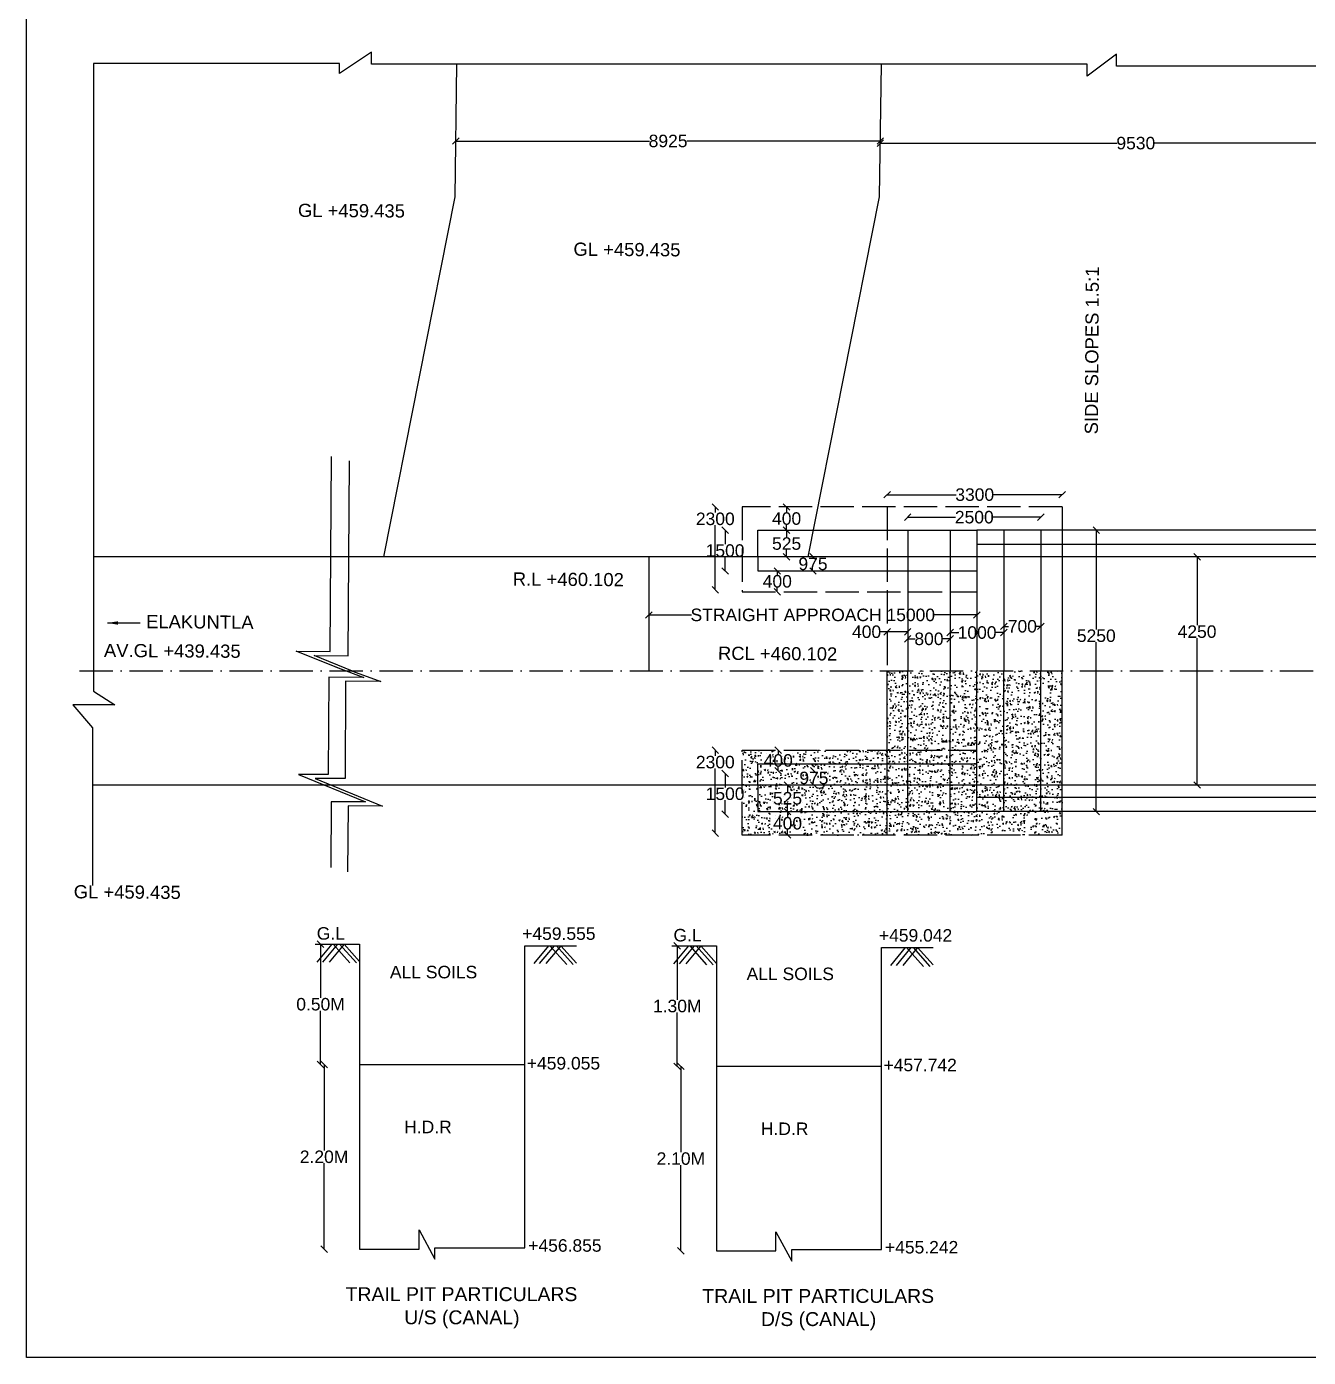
# Model space of a CAD drawing. Header units: millimetres. Extents: x 5124 to 3251958, y 2311 to 45962895.
# Drawn here: x 3188868 to 3207327, y 45926035 to 45945207 of the extents above; entities that cross this region are included whole.
import ezdxf

# ---------------------------------------------------------------- set-up
doc = ezdxf.new("R2010")
doc.units = ezdxf.units.MM
doc.header["$MEASUREMENT"] = 0
doc.linetypes.add('ACAD_ISO02W100', pattern=[15, 12, -3])
doc.linetypes.add('ACAD_ISO10W100', pattern=[18, 12, -3, 0, -3])
for name, color, linetype in [('DIMENSION', 7, 'Continuous'), ('DRAWING', 7, 'Continuous'), ('TEXT', 7, 'Continuous')]:
    doc.layers.add(name, color=color, linetype=linetype)
doc.styles.get("Standard").update_dxf_attribs({"font": 'arial.ttf', "height": 180})
doc.dimstyles.get("Standard").update_dxf_attribs({"dimtxt": 200, "dimasz": 110, "dimexe": 0.18, "dimexo": 0.0625, "dimgap": 0.09, "dimtad": 0, "dimtih": 1, "dimtoh": 1, "dimdec": 0, "dimzin": 0, "dimdsep": 46, "dimtxsty": 'Standard', "dimblk": 'OBLIQUE', "dimcen": 0.09, "dimse1": 1, "dimse2": 1, "dimadec": 0, "dimazin": 0, "dimtfac": 1, "dimtdec": 0, "dimtofl": 0, "dimtmove": 0, "dimatfit": 3, "dimfxl": 1, "dimtolj": 1, "dimtzin": 0, "dimarcsym": 0})
pattern_1 = [(50, (0, 0), (215.1780548, -18.8256405), [22.5, -247.5]), (355, (0, 0), (-41.6254001, 225.6576401), [18, -198]), (100.4514, (17.93, -1.57), (173.5528145, 206.8318626), [19.122057, -210.3426336]), (46.1842, (0, 60), (320.1723146, -49.6557043), [33.75, -371.25]), (96.6356, (26.68, 55.86), (280.3988117, 292.2353613), [28.6830864, -315.5139]), (351.1842, (0, 60), (280.3985835, 292.2355803), [27, -297]), (21, (30, 45), (179.07211564, -120.7856672), [22.5, -247.5]), (326, (30, 45), (72.9945996, 217.5450135), [18, -198]), (71.4514, (44.92, 34.93), (252.0667886, 96.759149), [19.122057, -210.3426336]), (37.5, (0, 0), (3.6479566, 99.86815615), [0, -195.6, 0, -201, 0, -198.75]), (7.5, (0, 0), (78.92086123, 118.32351356), [0, -114.6, 0, -191.1, 0, -75.75]), (327.5, (-66.9, 0), (160.14673085, -6.76646152), [0, -75, 0, -234, 0, -310.5]), (317.5, (-96.9, 0), (174.9558508, 30.0314947), [0, -97.5, 0, -155.4, 0, -220.5])]

# ---------------------------------------------------------------- blocks, each defined once
blk = doc.blocks.new('_Oblique')
at = {"color": 0, "linetype": 'ByBlock', "lineweight": -2}
blk.add_line((-0.5, -0.5), (0.5, 0.5), dxfattribs=at)
blk = doc.blocks.new('*D59')
at = {"layer": 'Defpoints', "color": 0, "transparency": 16777216}
for p in [(3201163, 45943569), (3195049, 45943537), (3201163, 45943559)]:
    blk.add_point(p, dxfattribs=at)
at = {"layer": 'DIMENSION', "color": 0, "lineweight": -2, "transparency": 16777216}
for p, q in [((3195049, 45943559), (3197836, 45943559)), ((3201163, 45943559), (3198375, 45943559))]:
    blk.add_line(p, q, dxfattribs=at)
at = {"layer": 'DIMENSION', "color": 0, "lineweight": -2, "transparency": 16777216, "xscale": 95, "yscale": 95, "zscale": 95, "rotation": 180}
blk.add_blockref('_Oblique', (3195049, 45943559), dxfattribs=at)
at = {"layer": 'DIMENSION', "color": 0, "lineweight": -2, "transparency": 16777216, "xscale": 95, "yscale": 95, "zscale": 95}
blk.add_blockref('_Oblique', (3201163, 45943559), dxfattribs=at)
at = {"layer": 'DIMENSION', "color": 0, "transparency": 16777216, "insert": (3198106, 45943559), "char_height": 180, "attachment_point": 5}
blk.add_mtext('\\A1;8925', dxfattribs=at)
blk = doc.blocks.new('*D60')
at = {"layer": 'Defpoints', "color": 0, "transparency": 16777216}
for p in [(3201163, 45943569), (3208522, 45943528), (3208522, 45943469)]:
    blk.add_point(p, dxfattribs=at)
at = {"layer": 'DIMENSION', "color": 0, "lineweight": -2, "transparency": 16777216}
for p, q in [((3201163, 45943528), (3204574, 45943528)), ((3208522, 45943528), (3205111, 45943528))]:
    blk.add_line(p, q, dxfattribs=at)
at = {"layer": 'DIMENSION', "color": 0, "lineweight": -2, "transparency": 16777216, "xscale": 95, "yscale": 95, "zscale": 95, "rotation": 180}
blk.add_blockref('_Oblique', (3201163, 45943528), dxfattribs=at)
at = {"layer": 'DIMENSION', "color": 0, "lineweight": -2, "transparency": 16777216, "xscale": 95, "yscale": 95, "zscale": 95}
blk.add_blockref('_Oblique', (3208522, 45943528), dxfattribs=at)
at = {"layer": 'DIMENSION', "color": 0, "transparency": 16777216, "insert": (3204842, 45943528), "char_height": 180, "attachment_point": 5}
blk.add_mtext('\\A1;9530', dxfattribs=at)
blk = doc.blocks.new('*D61')
at = {"layer": 'Defpoints', "color": 0, "transparency": 16777216}
for p in [(3199813, 45938287), (3199813, 45937951), (3199813, 45937951)]:
    blk.add_point(p, dxfattribs=at)
at = {"layer": 'DIMENSION', "color": 0, "lineweight": -2, "transparency": 16777216}
for p, q in [((3199813, 45938287), (3199813, 45938211)), ((3199813, 45937951), (3199813, 45938027))]:
    blk.add_line(p, q, dxfattribs=at)
at = {"layer": 'DIMENSION', "color": 0, "lineweight": -2, "transparency": 16777216, "xscale": 95, "yscale": 95, "zscale": 95}
for p, rotation in [((3199813, 45938287), 90), ((3199813, 45937951), 270)]:
    blk.add_blockref('_Oblique', p, dxfattribs=dict(at, rotation=rotation))
at = {"layer": 'DIMENSION', "color": 0, "transparency": 16777216, "insert": (3199813, 45938119), "char_height": 180, "attachment_point": 5}
blk.add_mtext('\\A1;400', dxfattribs=at)
blk = doc.blocks.new('*D62')
at = {"layer": 'Defpoints', "color": 0, "transparency": 16777216}
for p in [(3199813, 45937951), (3199813, 45937567), (3199813, 45937567)]:
    blk.add_point(p, dxfattribs=at)
at = {"layer": 'DIMENSION', "color": 0, "lineweight": -2, "transparency": 16777216}
for p, q in [((3199813, 45937951), (3199813, 45937851)), ((3199813, 45937567), (3199813, 45937667))]:
    blk.add_line(p, q, dxfattribs=at)
at = {"layer": 'DIMENSION', "color": 0, "lineweight": -2, "transparency": 16777216, "xscale": 95, "yscale": 95, "zscale": 95}
for p, rotation in [((3199813, 45937951), 90), ((3199813, 45937567), 270)]:
    blk.add_blockref('_Oblique', p, dxfattribs=dict(at, rotation=rotation))
at = {"layer": 'DIMENSION', "color": 0, "transparency": 16777216, "insert": (3199813, 45937759), "char_height": 180, "attachment_point": 5}
blk.add_mtext('\\A1;525', dxfattribs=at)
blk = doc.blocks.new('*D63')
at = {"layer": 'Defpoints', "color": 0, "transparency": 16777216}
for p in [(3199965, 45937567), (3199965, 45937364), (3200193, 45937364)]:
    blk.add_point(p, dxfattribs=at)
at = {"layer": 'DIMENSION', "color": 0, "lineweight": -2, "transparency": 16777216}
for p, q in [((3200193, 45937567), (3200193, 45937558)), ((3200193, 45937364), (3200193, 45937374))]:
    blk.add_line(p, q, dxfattribs=at)
at = {"layer": 'DIMENSION', "color": 0, "lineweight": -2, "transparency": 16777216, "xscale": 95, "yscale": 95, "zscale": 95}
for p, rotation in [((3200193, 45937567), 90), ((3200193, 45937364), 270)]:
    blk.add_blockref('_Oblique', p, dxfattribs=dict(at, rotation=rotation))
at = {"layer": 'DIMENSION', "color": 0, "transparency": 16777216, "insert": (3200193, 45937466), "char_height": 180, "attachment_point": 5}
blk.add_mtext('\\A1;975', dxfattribs=at)
blk = doc.blocks.new('*D64')
at = {"layer": 'Defpoints', "color": 0, "transparency": 16777216}
for p in [(3199679, 45937364), (3199679, 45937065), (3199679, 45937065)]:
    blk.add_point(p, dxfattribs=at)
at = {"layer": 'DIMENSION', "color": 0, "lineweight": -2, "transparency": 16777216}
for p, q in [((3199679, 45937364), (3199679, 45937307)), ((3199679, 45937065), (3199679, 45937123))]:
    blk.add_line(p, q, dxfattribs=at)
at = {"layer": 'DIMENSION', "color": 0, "lineweight": -2, "transparency": 16777216, "xscale": 95, "yscale": 95, "zscale": 95}
for p, rotation in [((3199679, 45937364), 90), ((3199679, 45937065), 270)]:
    blk.add_blockref('_Oblique', p, dxfattribs=dict(at, rotation=rotation))
at = {"layer": 'DIMENSION', "color": 0, "transparency": 16777216, "insert": (3199679, 45937215), "char_height": 180, "attachment_point": 5}
blk.add_mtext('\\A1;400', dxfattribs=at)
blk = doc.blocks.new('*D65')
at = {"layer": 'Defpoints', "color": 0, "transparency": 16777216}
for p in [(3198927, 45937951), (3199399, 45937951), (3199399, 45937364)]:
    blk.add_point(p, dxfattribs=at)
at = {"layer": 'DIMENSION', "color": 0, "lineweight": -2, "transparency": 16777216}
for p, q in [((3198927, 45937951), (3198927, 45937750)), ((3198927, 45937364), (3198927, 45937566))]:
    blk.add_line(p, q, dxfattribs=at)
at = {"layer": 'DIMENSION', "color": 0, "lineweight": -2, "transparency": 16777216, "xscale": 95, "yscale": 95, "zscale": 95}
for p, rotation in [((3198927, 45937951), 90), ((3198927, 45937364), 270)]:
    blk.add_blockref('_Oblique', p, dxfattribs=dict(at, rotation=rotation))
at = {"layer": 'DIMENSION', "color": 0, "transparency": 16777216, "insert": (3198927, 45937658), "char_height": 180, "attachment_point": 5}
blk.add_mtext('\\A1;1500', dxfattribs=at)
blk = doc.blocks.new('*D66')
at = {"layer": 'Defpoints', "color": 0, "transparency": 16777216}
for p in [(3199173, 45938287), (3198786, 45937092), (3199173, 45937092)]:
    blk.add_point(p, dxfattribs=at)
at = {"layer": 'DIMENSION', "color": 0, "lineweight": -2, "transparency": 16777216}
for p, q in [((3198786, 45938287), (3198786, 45938207)), ((3198786, 45937092), (3198786, 45938023))]:
    blk.add_line(p, q, dxfattribs=at)
at = {"layer": 'DIMENSION', "color": 0, "lineweight": -2, "transparency": 16777216, "xscale": 95, "yscale": 95, "zscale": 95}
for p, rotation in [((3198786, 45938287), 90), ((3198786, 45937092), 270)]:
    blk.add_blockref('_Oblique', p, dxfattribs=dict(at, rotation=rotation))
at = {"layer": 'DIMENSION', "color": 0, "transparency": 16777216, "insert": (3198786, 45938115), "char_height": 180, "attachment_point": 5}
blk.add_mtext('\\A1;2300', dxfattribs=at)
blk = doc.blocks.new('*D67')
at = {"layer": 'Defpoints', "color": 0, "transparency": 16777216}
for p in [(3203782, 45938464), (3201262, 45938287), (3203782, 45938287)]:
    blk.add_point(p, dxfattribs=at)
at = {"layer": 'DIMENSION', "color": 0, "lineweight": -2, "transparency": 16777216}
for p, q in [((3201262, 45938464), (3202254, 45938464)), ((3203782, 45938464), (3202791, 45938464))]:
    blk.add_line(p, q, dxfattribs=at)
at = {"layer": 'DIMENSION', "color": 0, "lineweight": -2, "transparency": 16777216, "xscale": 95, "yscale": 95, "zscale": 95, "rotation": 180}
blk.add_blockref('_Oblique', (3201262, 45938464), dxfattribs=at)
at = {"layer": 'DIMENSION', "color": 0, "lineweight": -2, "transparency": 16777216, "xscale": 95, "yscale": 95, "zscale": 95}
blk.add_blockref('_Oblique', (3203782, 45938464), dxfattribs=at)
at = {"layer": 'DIMENSION', "color": 0, "transparency": 16777216, "insert": (3202522, 45938464), "char_height": 180, "attachment_point": 5}
blk.add_mtext('\\A1;3300', dxfattribs=at)
blk = doc.blocks.new('*D68')
at = {"layer": 'Defpoints', "color": 0, "transparency": 16777216}
for p in [(3203476, 45938139), (3201556, 45937951), (3203476, 45937951)]:
    blk.add_point(p, dxfattribs=at)
at = {"layer": 'DIMENSION', "color": 0, "lineweight": -2, "transparency": 16777216}
for p, q in [((3201556, 45938139), (3202246, 45938139)), ((3203476, 45938139), (3202786, 45938139))]:
    blk.add_line(p, q, dxfattribs=at)
at = {"layer": 'DIMENSION', "color": 0, "lineweight": -2, "transparency": 16777216, "xscale": 95, "yscale": 95, "zscale": 95, "rotation": 180}
blk.add_blockref('_Oblique', (3201556, 45938139), dxfattribs=at)
at = {"layer": 'DIMENSION', "color": 0, "lineweight": -2, "transparency": 16777216, "xscale": 95, "yscale": 95, "zscale": 95}
blk.add_blockref('_Oblique', (3203476, 45938139), dxfattribs=at)
at = {"layer": 'DIMENSION', "color": 0, "transparency": 16777216, "insert": (3202516, 45938139), "char_height": 180, "attachment_point": 5}
blk.add_mtext('\\A1;2500', dxfattribs=at)
blk = doc.blocks.new('*D69')
at = {"layer": 'Defpoints', "color": 0, "transparency": 16777216}
for p in [(3201262, 45936488), (3201262, 45936386), (3201556, 45936386)]:
    blk.add_point(p, dxfattribs=at)
at = {"layer": 'DIMENSION', "color": 0, "lineweight": -2, "transparency": 16777216}
for p, q in [((3201262, 45936488), (3201167, 45936488)), ((3201556, 45936488), (3201262, 45936488))]:
    blk.add_line(p, q, dxfattribs=at)
at = {"layer": 'DIMENSION', "color": 0, "lineweight": -2, "transparency": 16777216, "xscale": 95, "yscale": 95, "zscale": 95, "rotation": 180}
blk.add_blockref('_Oblique', (3201262, 45936488), dxfattribs=at)
at = {"layer": 'DIMENSION', "color": 0, "lineweight": -2, "transparency": 16777216, "xscale": 95, "yscale": 95, "zscale": 95}
blk.add_blockref('_Oblique', (3201556, 45936488), dxfattribs=at)
at = {"layer": 'DIMENSION', "color": 0, "transparency": 16777216, "insert": (3200965, 45936488), "char_height": 180, "attachment_point": 5}
blk.add_mtext('\\A1;400', dxfattribs=at)
blk = doc.blocks.new('*D70')
at = {"layer": 'Defpoints', "color": 0, "transparency": 16777216}
for p in [(3201556, 45936386), (3202170, 45936386), (3202170, 45936386)]:
    blk.add_point(p, dxfattribs=at)
at = {"layer": 'DIMENSION', "color": 0, "lineweight": -2, "transparency": 16777216}
for p, q in [((3201556, 45936386), (3201665, 45936386)), ((3202170, 45936386), (3202062, 45936386))]:
    blk.add_line(p, q, dxfattribs=at)
at = {"layer": 'DIMENSION', "color": 0, "lineweight": -2, "transparency": 16777216, "xscale": 95, "yscale": 95, "zscale": 95, "rotation": 180}
blk.add_blockref('_Oblique', (3201556, 45936386), dxfattribs=at)
at = {"layer": 'DIMENSION', "color": 0, "lineweight": -2, "transparency": 16777216, "xscale": 95, "yscale": 95, "zscale": 95}
blk.add_blockref('_Oblique', (3202170, 45936386), dxfattribs=at)
at = {"layer": 'DIMENSION', "color": 0, "transparency": 16777216, "insert": (3201863, 45936386), "char_height": 180, "attachment_point": 5}
blk.add_mtext('\\A1;800', dxfattribs=at)
blk = doc.blocks.new('*D71')
at = {"layer": 'Defpoints', "color": 0, "transparency": 16777216}
for p in [(3202170, 45936477), (3202941, 45936477), (3202941, 45936477)]:
    blk.add_point(p, dxfattribs=at)
at = {"layer": 'DIMENSION', "color": 0, "lineweight": -2, "transparency": 16777216}
for p, q in [((3202170, 45936477), (3202295, 45936477)), ((3202941, 45936477), (3202816, 45936477))]:
    blk.add_line(p, q, dxfattribs=at)
at = {"layer": 'DIMENSION', "color": 0, "lineweight": -2, "transparency": 16777216, "xscale": 95, "yscale": 95, "zscale": 95, "rotation": 180}
blk.add_blockref('_Oblique', (3202170, 45936477), dxfattribs=at)
at = {"layer": 'DIMENSION', "color": 0, "lineweight": -2, "transparency": 16777216, "xscale": 95, "yscale": 95, "zscale": 95}
blk.add_blockref('_Oblique', (3202941, 45936477), dxfattribs=at)
at = {"layer": 'DIMENSION', "color": 0, "transparency": 16777216, "insert": (3202556, 45936477), "char_height": 180, "attachment_point": 5}
blk.add_mtext('\\A1;1000', dxfattribs=at)
blk = doc.blocks.new('*D72')
at = {"layer": 'Defpoints', "color": 0, "transparency": 16777216}
for p in [(3202941, 45936567), (3203476, 45936567), (3203476, 45936567)]:
    blk.add_point(p, dxfattribs=at)
at = {"layer": 'DIMENSION', "color": 0, "lineweight": -2, "transparency": 16777216}
for p, q in [((3202941, 45936567), (3203010, 45936567)), ((3203476, 45936567), (3203406, 45936567))]:
    blk.add_line(p, q, dxfattribs=at)
at = {"layer": 'DIMENSION', "color": 0, "lineweight": -2, "transparency": 16777216, "xscale": 95, "yscale": 95, "zscale": 95, "rotation": 180}
blk.add_blockref('_Oblique', (3202941, 45936567), dxfattribs=at)
at = {"layer": 'DIMENSION', "color": 0, "lineweight": -2, "transparency": 16777216, "xscale": 95, "yscale": 95, "zscale": 95}
blk.add_blockref('_Oblique', (3203476, 45936567), dxfattribs=at)
at = {"layer": 'DIMENSION', "color": 0, "transparency": 16777216, "insert": (3203208, 45936567), "char_height": 180, "attachment_point": 5}
blk.add_mtext('\\A1;700', dxfattribs=at)
blk = doc.blocks.new('*D73')
at = {"layer": 'Defpoints', "color": 0, "transparency": 16777216}
for p in [(3199826, 45933897), (3199826, 45933897), (3199826, 45933561)]:
    blk.add_point(p, dxfattribs=at)
at = {"layer": 'DIMENSION', "color": 0, "lineweight": -2, "transparency": 16777216}
for p, q in [((3199826, 45933897), (3199826, 45933821)), ((3199826, 45933561), (3199826, 45933637))]:
    blk.add_line(p, q, dxfattribs=at)
at = {"layer": 'DIMENSION', "color": 0, "lineweight": -2, "transparency": 16777216, "xscale": 95, "yscale": 95, "zscale": 95}
for p, rotation in [((3199826, 45933897), 90), ((3199826, 45933561), 270)]:
    blk.add_blockref('_Oblique', p, dxfattribs=dict(at, rotation=rotation))
at = {"layer": 'DIMENSION', "color": 0, "transparency": 16777216, "insert": (3199826, 45933729), "char_height": 180, "attachment_point": 5}
blk.add_mtext('\\A1;400', dxfattribs=at)
blk = doc.blocks.new('*D74')
at = {"layer": 'Defpoints', "color": 0, "transparency": 16777216}
for p in [(3199826, 45934281), (3199826, 45934281), (3199826, 45933897)]:
    blk.add_point(p, dxfattribs=at)
at = {"layer": 'DIMENSION', "color": 0, "lineweight": -2, "transparency": 16777216}
for p, q in [((3199826, 45934281), (3199826, 45934181)), ((3199826, 45933897), (3199826, 45933997))]:
    blk.add_line(p, q, dxfattribs=at)
at = {"layer": 'DIMENSION', "color": 0, "lineweight": -2, "transparency": 16777216, "xscale": 95, "yscale": 95, "zscale": 95}
for p, rotation in [((3199826, 45934281), 90), ((3199826, 45933897), 270)]:
    blk.add_blockref('_Oblique', p, dxfattribs=dict(at, rotation=rotation))
at = {"layer": 'DIMENSION', "color": 0, "transparency": 16777216, "insert": (3199826, 45934089), "char_height": 180, "attachment_point": 5}
blk.add_mtext('\\A1;525', dxfattribs=at)
blk = doc.blocks.new('*D75')
at = {"layer": 'Defpoints', "color": 0, "transparency": 16777216}
for p in [(3199978, 45934484), (3200206, 45934484), (3199978, 45934281)]:
    blk.add_point(p, dxfattribs=at)
at = {"layer": 'DIMENSION', "color": 0, "lineweight": -2, "transparency": 16777216}
for p, q in [((3200206, 45934484), (3200206, 45934474)), ((3200206, 45934281), (3200206, 45934290))]:
    blk.add_line(p, q, dxfattribs=at)
at = {"layer": 'DIMENSION', "color": 0, "lineweight": -2, "transparency": 16777216, "xscale": 95, "yscale": 95, "zscale": 95}
for p, rotation in [((3200206, 45934484), 90), ((3200206, 45934281), 270)]:
    blk.add_blockref('_Oblique', p, dxfattribs=dict(at, rotation=rotation))
at = {"layer": 'DIMENSION', "color": 0, "transparency": 16777216, "insert": (3200206, 45934382), "char_height": 180, "attachment_point": 5}
blk.add_mtext('\\A1;975', dxfattribs=at)
blk = doc.blocks.new('*D76')
at = {"layer": 'Defpoints', "color": 0, "transparency": 16777216}
for p in [(3199692, 45934783), (3199692, 45934783), (3199692, 45934484)]:
    blk.add_point(p, dxfattribs=at)
at = {"layer": 'DIMENSION', "color": 0, "lineweight": -2, "transparency": 16777216}
for p, q in [((3199692, 45934783), (3199692, 45934726)), ((3199692, 45934484), (3199692, 45934542))]:
    blk.add_line(p, q, dxfattribs=at)
at = {"layer": 'DIMENSION', "color": 0, "lineweight": -2, "transparency": 16777216, "xscale": 95, "yscale": 95, "zscale": 95}
for p, rotation in [((3199692, 45934783), 90), ((3199692, 45934484), 270)]:
    blk.add_blockref('_Oblique', p, dxfattribs=dict(at, rotation=rotation))
at = {"layer": 'DIMENSION', "color": 0, "transparency": 16777216, "insert": (3199692, 45934634), "char_height": 180, "attachment_point": 5}
blk.add_mtext('\\A1;400', dxfattribs=at)
blk = doc.blocks.new('*D77')
at = {"layer": 'Defpoints', "color": 0, "transparency": 16777216}
for p in [(3198927, 45934447), (3199399, 45934447), (3199399, 45933860)]:
    blk.add_point(p, dxfattribs=at)
at = {"layer": 'DIMENSION', "color": 0, "lineweight": -2, "transparency": 16777216}
for p, q in [((3198927, 45934447), (3198927, 45934246)), ((3198927, 45933860), (3198927, 45934062))]:
    blk.add_line(p, q, dxfattribs=at)
at = {"layer": 'DIMENSION', "color": 0, "lineweight": -2, "transparency": 16777216, "xscale": 95, "yscale": 95, "zscale": 95}
for p, rotation in [((3198927, 45934447), 90), ((3198927, 45933860), 270)]:
    blk.add_blockref('_Oblique', p, dxfattribs=dict(at, rotation=rotation))
at = {"layer": 'DIMENSION', "color": 0, "transparency": 16777216, "insert": (3198927, 45934154), "char_height": 180, "attachment_point": 5}
blk.add_mtext('\\A1;1500', dxfattribs=at)
blk = doc.blocks.new('*D78')
at = {"layer": 'Defpoints', "color": 0, "transparency": 16777216}
for p in [(3199173, 45934783), (3198786, 45933588), (3199173, 45933588)]:
    blk.add_point(p, dxfattribs=at)
at = {"layer": 'DIMENSION', "color": 0, "lineweight": -2, "transparency": 16777216}
for p, q in [((3198786, 45934783), (3198786, 45934702)), ((3198786, 45933588), (3198786, 45934519))]:
    blk.add_line(p, q, dxfattribs=at)
at = {"layer": 'DIMENSION', "color": 0, "lineweight": -2, "transparency": 16777216, "xscale": 95, "yscale": 95, "zscale": 95}
for p, rotation in [((3198786, 45934783), 90), ((3198786, 45933588), 270)]:
    blk.add_blockref('_Oblique', p, dxfattribs=dict(at, rotation=rotation))
at = {"layer": 'DIMENSION', "color": 0, "transparency": 16777216, "insert": (3198786, 45934610), "char_height": 180, "attachment_point": 5}
blk.add_mtext('\\A1;2300', dxfattribs=at)
blk = doc.blocks.new('*D79')
at = {"layer": 'Defpoints', "color": 0, "transparency": 16777216}
for p in [(3197827, 45936746), (3197827, 45936731), (3202553, 45936688)]:
    blk.add_point(p, dxfattribs=at)
at = {"layer": 'DIMENSION', "color": 0, "lineweight": -2, "transparency": 16777216}
for p, q in [((3197827, 45936731), (3198441, 45936731)), ((3202553, 45936731), (3201939, 45936731))]:
    blk.add_line(p, q, dxfattribs=at)
at = {"layer": 'DIMENSION', "color": 0, "lineweight": -2, "transparency": 16777216, "xscale": 95, "yscale": 95, "zscale": 95, "rotation": 180}
blk.add_blockref('_Oblique', (3197827, 45936731), dxfattribs=at)
at = {"layer": 'DIMENSION', "color": 0, "lineweight": -2, "transparency": 16777216, "xscale": 95, "yscale": 95, "zscale": 95}
blk.add_blockref('_Oblique', (3202553, 45936731), dxfattribs=at)
at = {"layer": 'DIMENSION', "color": 0, "transparency": 16777216, "insert": (3200190, 45936731), "char_height": 180, "attachment_point": 5}
blk.add_mtext('\\A1;STRAIGHT APPROACH 15000', dxfattribs=at)
blk = doc.blocks.new('*D80')
at = {"layer": 'Defpoints', "color": 0, "transparency": 16777216}
for p in [(3204201, 45937951), (3204273, 45937951), (3204201, 45933897)]:
    blk.add_point(p, dxfattribs=at)
at = {"layer": 'DIMENSION', "color": 0, "lineweight": -2, "transparency": 16777216}
for p, q in [((3204273, 45937951), (3204273, 45936523)), ((3204273, 45933897), (3204273, 45936339))]:
    blk.add_line(p, q, dxfattribs=at)
at = {"layer": 'DIMENSION', "color": 0, "lineweight": -2, "transparency": 16777216, "xscale": 95, "yscale": 95, "zscale": 95}
for p, rotation in [((3204273, 45937951), 90), ((3204273, 45933897), 270)]:
    blk.add_blockref('_Oblique', p, dxfattribs=dict(at, rotation=rotation))
at = {"layer": 'DIMENSION', "color": 0, "transparency": 16777216, "insert": (3204273, 45936431), "char_height": 180, "attachment_point": 5}
blk.add_mtext('\\A1;5250', dxfattribs=at)
blk = doc.blocks.new('*D81')
at = {"layer": 'Defpoints', "color": 0, "transparency": 16777216}
for p in [(3205724, 45937567), (3206318, 45937567), (3206318, 45934281)]:
    blk.add_point(p, dxfattribs=at)
at = {"layer": 'DIMENSION', "color": 0, "lineweight": -2, "transparency": 16777216}
for p, q in [((3205724, 45937567), (3205724, 45936582)), ((3205724, 45934281), (3205724, 45936398))]:
    blk.add_line(p, q, dxfattribs=at)
at = {"layer": 'DIMENSION', "color": 0, "lineweight": -2, "transparency": 16777216, "xscale": 95, "yscale": 95, "zscale": 95}
for p, rotation in [((3205724, 45937567), 90), ((3205724, 45934281), 270)]:
    blk.add_blockref('_Oblique', p, dxfattribs=dict(at, rotation=rotation))
at = {"layer": 'DIMENSION', "color": 0, "transparency": 16777216, "insert": (3205724, 45936490), "char_height": 180, "attachment_point": 5}
blk.add_mtext('\\A1;4250', dxfattribs=at)
blk = doc.blocks.new('*D99')
at = {"layer": 'Defpoints', "color": 0, "transparency": 16777216}
for p in [(3228301, 45937951), (3199813, 45937567), (3228301, 45937567)]:
    blk.add_point(p, dxfattribs=at)
at = {"layer": 'DIMENSION', "color": 0, "lineweight": -2, "transparency": 16777216}
for p, q in [((3228301, 45937951), (3228301, 45937851)), ((3228301, 45937567), (3228301, 45937667))]:
    blk.add_line(p, q, dxfattribs=at)
at = {"layer": 'DIMENSION', "color": 0, "lineweight": -2, "transparency": 16777216, "xscale": 95, "yscale": 95, "zscale": 95}
for p, rotation in [((3228301, 45937951), 90), ((3228301, 45937567), 270)]:
    blk.add_blockref('_Oblique', p, dxfattribs=dict(at, rotation=rotation))
at = {"layer": 'DIMENSION', "color": 0, "transparency": 16777216, "insert": (3228301, 45937759), "char_height": 180, "attachment_point": 5}
blk.add_mtext('\\A1;525', dxfattribs=at)
blk = doc.blocks.new('*D121')
at = {"layer": 'Defpoints', "color": 0, "transparency": 16777216}
for p in [(3193263, 45931989), (3193101, 45930254), (3193664, 45930254)]:
    blk.add_point(p, dxfattribs=at)
at = {"layer": 'DIMENSION', "color": 0, "lineweight": -2, "transparency": 16777216}
for p, q in [((3193101, 45931989), (3193101, 45931214)), ((3193101, 45930254), (3193101, 45931030))]:
    blk.add_line(p, q, dxfattribs=at)
at = {"layer": 'DIMENSION', "color": 0, "lineweight": -2, "transparency": 16777216, "xscale": 95, "yscale": 95, "zscale": 95}
for p, rotation in [((3193101, 45931989), 90), ((3193101, 45930254), 270)]:
    blk.add_blockref('_Oblique', p, dxfattribs=dict(at, rotation=rotation))
at = {"layer": 'DIMENSION', "color": 0, "transparency": 16777216, "insert": (3193101, 45931122), "char_height": 180, "attachment_point": 5}
blk.add_mtext('\\A1;0.50M', dxfattribs=at)
blk = doc.blocks.new('*D122')
at = {"layer": 'Defpoints', "color": 0, "transparency": 16777216}
for p in [(3193664, 45930254), (3193152, 45927594), (3193664, 45927594)]:
    blk.add_point(p, dxfattribs=at)
at = {"layer": 'DIMENSION', "color": 0, "lineweight": -2, "transparency": 16777216}
for p, q in [((3193152, 45930254), (3193152, 45929016)), ((3193152, 45927594), (3193152, 45928832))]:
    blk.add_line(p, q, dxfattribs=at)
at = {"layer": 'DIMENSION', "color": 0, "lineweight": -2, "transparency": 16777216, "xscale": 95, "yscale": 95, "zscale": 95}
for p, rotation in [((3193152, 45930254), 90), ((3193152, 45927594), 270)]:
    blk.add_blockref('_Oblique', p, dxfattribs=dict(at, rotation=rotation))
at = {"layer": 'DIMENSION', "color": 0, "transparency": 16777216, "insert": (3193152, 45928924), "char_height": 180, "attachment_point": 5}
blk.add_mtext('\\A1;2.20M', dxfattribs=at)
blk = doc.blocks.new('*D123')
at = {"layer": 'Defpoints', "color": 0, "transparency": 16777216}
for p in [(3198400, 45931964), (3198238, 45930228), (3198801, 45930228)]:
    blk.add_point(p, dxfattribs=at)
at = {"layer": 'DIMENSION', "color": 0, "lineweight": -2, "transparency": 16777216}
for p, q in [((3198238, 45931964), (3198238, 45931188)), ((3198238, 45930228), (3198238, 45931004))]:
    blk.add_line(p, q, dxfattribs=at)
at = {"layer": 'DIMENSION', "color": 0, "lineweight": -2, "transparency": 16777216, "xscale": 95, "yscale": 95, "zscale": 95}
for p, rotation in [((3198238, 45931964), 90), ((3198238, 45930228), 270)]:
    blk.add_blockref('_Oblique', p, dxfattribs=dict(at, rotation=rotation))
at = {"layer": 'DIMENSION', "color": 0, "transparency": 16777216, "insert": (3198238, 45931096), "char_height": 180, "attachment_point": 5}
blk.add_mtext('\\A1;1.30M', dxfattribs=at)
blk = doc.blocks.new('*D124')
at = {"layer": 'Defpoints', "color": 0, "transparency": 16777216}
for p in [(3198801, 45930228), (3198290, 45927569), (3198801, 45927569)]:
    blk.add_point(p, dxfattribs=at)
at = {"layer": 'DIMENSION', "color": 0, "lineweight": -2, "transparency": 16777216}
for p, q in [((3198290, 45930228), (3198290, 45928990)), ((3198290, 45927569), (3198290, 45928806))]:
    blk.add_line(p, q, dxfattribs=at)
at = {"layer": 'DIMENSION', "color": 0, "lineweight": -2, "transparency": 16777216, "xscale": 95, "yscale": 95, "zscale": 95}
for p, rotation in [((3198290, 45930228), 90), ((3198290, 45927569), 270)]:
    blk.add_blockref('_Oblique', p, dxfattribs=dict(at, rotation=rotation))
at = {"layer": 'DIMENSION', "color": 0, "transparency": 16777216, "insert": (3198290, 45928898), "char_height": 180, "attachment_point": 5}
blk.add_mtext('\\A1;2.10M', dxfattribs=at)

msp = doc.modelspace()

# ---------------------------------------------------------------- hatches: boundary and pattern name
at = {"layer": 'DRAWING'}
h = msp.add_hatch(dxfattribs=at)
h.set_pattern_fill('AR-CONC', color=256, scale=30)
h.set_pattern_definition(pattern_1)
h.paths.add_polyline_path([(3201556.5, 45935924.2), (3201262.4, 45935924.2), (3201262.4, 45934783.2), (3201556.5, 45934783.2)])
h = msp.add_hatch(dxfattribs=at)
h.set_pattern_fill('AR-CONC', color=256, scale=30)
h.set_pattern_definition(pattern_1)
h.paths.add_polyline_path([(3202940.9, 45935924.2), (3202552.7, 45935924.2), (3202552.7, 45934281.1), (3202940.9, 45934281.1)])
h.paths.add_polyline_path([(3202552.7, 45935924.2), (3202170.2, 45935924.2), (3202170.2, 45934783.2), (3202552.7, 45934783.2)])
h.paths.add_polyline_path([(3202170.2, 45935924.2), (3201556.5, 45935924.2), (3201556.5, 45934783.2), (3202170.2, 45934783.2)])
h = msp.add_hatch(dxfattribs=at)
h.set_pattern_fill('AR-CONC', color=256, scale=30)
h.set_pattern_definition(pattern_1)
h.paths.add_polyline_path([(3203781.7, 45935924.2), (3203475.5, 45935924.2), (3203475.5, 45934281.1), (3203781.7, 45934281.1)])
h.paths.add_polyline_path([(3203475.5, 45935924.2), (3202940.9, 45935924.2), (3202940.9, 45934281.1), (3203475.5, 45934281.1)])
h = msp.add_hatch(dxfattribs=at)
h.set_pattern_fill('AR-CONC', color=256, scale=30)
h.set_pattern_definition(pattern_1)
h.paths.add_polyline_path([(3201262.4, 45934783.2), (3199173.1, 45934783.2), (3199173.1, 45934281.1), (3201262.4, 45934281.1)])
h = msp.add_hatch(dxfattribs=at)
h.set_pattern_fill('AR-CONC', color=256, scale=30)
h.set_pattern_definition(pattern_1)
h.paths.add_polyline_path([(3201556.5, 45934783.2), (3201262.4, 45934783.2), (3201262.4, 45934281.1), (3201556.5, 45934281.1)])
h = msp.add_hatch(dxfattribs=at)
h.set_pattern_fill('AR-CONC', color=256, scale=30)
h.set_pattern_definition(pattern_1)
h.paths.add_polyline_path([(3202170.2, 45934783.2), (3201556.5, 45934783.2), (3201556.5, 45934281.1), (3202170.2, 45934281.1)])
h.paths.add_polyline_path([(3202552.7, 45934783.2), (3202170.2, 45934783.2), (3202170.2, 45934281.1), (3202552.7, 45934281.1)])
h = msp.add_hatch(dxfattribs=at)
h.set_pattern_fill('AR-CONC', color=256, scale=30)
h.set_pattern_definition(pattern_1)
h.paths.add_polyline_path([(3201262.4, 45934281.1), (3199398.5, 45934281.1), (3199398.5, 45933897.4), (3201262.4, 45933897.4)])
h.paths.add_polyline_path([(3201262.4, 45933897.4), (3199398.5, 45933897.4), (3199398.5, 45934281.1), (3199173.1, 45934281.1), (3199173.1, 45933560.9), (3201262.4, 45933560.9)])
h.paths.add_polyline_path([(3203781.7, 45933897.4), (3202552.7, 45933897.4), (3201262.4, 45933897.4), (3201262.4, 45933560.9), (3203781.7, 45933560.9)])
h = msp.add_hatch(dxfattribs=at)
h.set_pattern_fill('AR-CONC', color=256, scale=30)
h.set_pattern_definition(pattern_1)
h.paths.add_polyline_path([(3201556.5, 45934281.1), (3201262.4, 45934281.1), (3201262.4, 45933897.4), (3201556.5, 45933897.4)])
h.paths.add_polyline_path([(3202170.2, 45934281.1), (3201556.5, 45934281.1), (3201556.5, 45933897.4), (3202170.2, 45933897.4)])
h.paths.add_polyline_path([(3202940.9, 45934281.1), (3202552.7, 45934281.1), (3202552.7, 45934102.5), (3202940.9, 45934102.5)])
h.paths.add_polyline_path([(3202940.9, 45934102.5), (3202552.7, 45934102.5), (3202552.7, 45933897.4), (3202940.9, 45933897.4)])
h.paths.add_polyline_path([(3203475.5, 45934281.1), (3202940.9, 45934281.1), (3202940.9, 45934102.5), (3203475.5, 45934102.5)])
h.paths.add_polyline_path([(3203475.5, 45934102.5), (3202940.9, 45934102.5), (3202940.9, 45933897.4), (3203475.5, 45933897.4)])
h.paths.add_polyline_path([(3203781.7, 45934281.1), (3203475.5, 45934281.1), (3203475.5, 45934102.5), (3203781.7, 45934102.5)])
h.paths.add_polyline_path([(3203781.7, 45933897.4), (3202552.7, 45933897.4), (3201262.4, 45933897.4), (3201262.4, 45933560.9), (3203781.7, 45933560.9)])
h.paths.add_polyline_path([(3203781.7, 45934102.5), (3203475.5, 45934102.5), (3203475.5, 45933897.4), (3203781.7, 45933897.4)])
h = msp.add_hatch(dxfattribs=at)
h.set_pattern_fill('AR-CONC', color=256, scale=30)
h.set_pattern_definition(pattern_1)
h.paths.add_polyline_path([(3202552.7, 45934281.1), (3202170.2, 45934281.1), (3202170.2, 45933897.4), (3202552.7, 45933897.4)])

# ---------------------------------------------------------------- linework, layer by layer
at = {"layer": 'DIMENSION'}
for points in [[(3199398.5, 45937567.3), (3199398.5, 45937364.5), (3202552.7, 45937364.5)], [(3199398.5, 45934281.1), (3199398.5, 45934585.5), (3202552.7, 45934585.5)]]:
    msp.add_lwpolyline(points, dxfattribs=at)
at = {"layer": 'DRAWING'}
msp.add_lwpolyline([(3188868.1, 45962895.2), (3251958.3, 45962895.2), (3251958.3, 45926035), (3188868.1, 45926035)], close=True, dxfattribs=at)
for points in [[(3214057, 45944638.5), (3204565.5, 45944638.5), (3204565.5, 45944808.2), (3204140.8, 45944495.1), (3204140.8, 45944668.2), (3195064.3, 45944668.2), (3193833.7, 45944668.2), (3193833.7, 45944838.8), (3193376.2, 45944529.9), (3193376.2, 45944677.8), (3189833.5, 45944677.8), (3189833.5, 45935924.2), (3189833.5, 45935633.8), (3190138.8, 45935435.2), (3189532.2, 45935435.2), (3189817.6, 45935104.3), (3189817.6, 45932834.2)], [(3194011.5, 45937567.3), (3195038.3, 45942754), (3195064.3, 45944668.2)], [(3200124.7, 45937567.3), (3201151.5, 45942754), (3201177.4, 45944668.2)], [(3193453.8, 45935924.2), (3192748.2, 45936209.8), (3193241, 45936206.6), (3193259.1, 45939014.1)], [(3193561.1, 45935923.5), (3193007.4, 45936147.6), (3193500.2, 45936144.4), (3193518.3, 45938951.9)], [(3203781.7, 45938287.4), (3203781.7, 45935924.2)], [(3199398.5, 45937567.3), (3199398.5, 45937951), (3202552.7, 45937951)], [(3201556.5, 45937951), (3201556.5, 45935924.2)], [(3202170.2, 45937951), (3202170.2, 45935924.2)], [(3214057, 45937951), (3202552.7, 45937951)], [(3202552.7, 45937951), (3202552.7, 45935924.2)], [(3202940.9, 45937951), (3202940.9, 45935924.2)], [(3203475.5, 45937951), (3203475.5, 45935924.2)], [(3214057, 45937745.9), (3202552.7, 45937745.9)], [(3214057, 45937567.3), (3189828, 45937567.3)], [(3197827, 45937567.3), (3197827, 45935924.2)], [(3193318.3, 45935982.6), (3193725, 45935832.1), (3193219.6, 45935835.4), (3193210.6, 45934432.1), (3192782.3, 45934434.8), (3193748.3, 45934037), (3193253.6, 45934040.1), (3193247.5, 45933090.4)], [(3193561.1, 45935923.5), (3193967.8, 45935773.1), (3193462.5, 45935776.3), (3193453.4, 45934373), (3193025.1, 45934375.8), (3193991.2, 45933977.9), (3193496.5, 45933981.1), (3193490.4, 45933031.4)], [(3201262.4, 45933560.9), (3201262.4, 45935924.2)], [(3201556.5, 45933897.4), (3201556.5, 45935924.2)], [(3202170.2, 45933897.4), (3202170.2, 45935924.2)], [(3202552.7, 45933897.4), (3202552.7, 45935924.2)], [(3202940.9, 45933897.4), (3202940.9, 45935924.2)], [(3203475.5, 45933897.4), (3203475.5, 45935924.2)], [(3203781.7, 45933560.9), (3203781.7, 45935924.2)], [(3214057, 45934281.1), (3189817.6, 45934281.1)], [(3199398.5, 45934281.1), (3199398.5, 45933897.4), (3202552.7, 45933897.4)], [(3214057, 45934102.5), (3202552.7, 45934102.5)], [(3214057, 45933897.4), (3202552.7, 45933897.4)], [(3193022.4, 45931989.5), (3193664.2, 45931989.5), (3193664.2, 45927594.1), (3194518.9, 45927594.1), (3194518.9, 45927870.4), (3194748.9, 45927447.8), (3194748.9, 45927612.7), (3196044.2, 45927612.7), (3196044.2, 45931966.3), (3196786.9, 45931966.3)], [(3193262.6, 45931989.5), (3193047.8, 45931730.6)], [(3193343.3, 45931989.5), (3193128.5, 45931730.6)], [(3193439.3, 45931989.5), (3193224.6, 45931730.6)], [(3193281.5, 45931989.5), (3193524, 45931717.4)], [(3193375, 45931989.5), (3193617.5, 45931717.4)], [(3193439.3, 45931989.5), (3193664.2, 45931737.2)], [(3196385.4, 45931966.3), (3196170.7, 45931707.4)], [(3196466.2, 45931966.3), (3196251.4, 45931707.4)], [(3196562.2, 45931966.3), (3196347.4, 45931707.4)], [(3196404.4, 45931966.3), (3196646.9, 45931694.3)], [(3196497.9, 45931966.3), (3196740.4, 45931694.3)], [(3196562.2, 45931966.3), (3196787.1, 45931714.1)], [(3198159.5, 45931964), (3198801.3, 45931964), (3198801.3, 45927568.6), (3199656, 45927568.6), (3199656, 45927844.9), (3199886, 45927422.4), (3199886, 45927587.2), (3201181.3, 45927587.2), (3201181.3, 45931940.9), (3201924.1, 45931940.9)], [(3198399.7, 45931964), (3198184.9, 45931705.1)], [(3198480.4, 45931964), (3198265.7, 45931705.1)], [(3198576.4, 45931964), (3198361.7, 45931705.1)], [(3198418.7, 45931964), (3198661.1, 45931692)], [(3198512.1, 45931964), (3198754.6, 45931692)], [(3198576.4, 45931964), (3198801.3, 45931711.7)], [(3201522.6, 45931940.9), (3201307.8, 45931682)], [(3201603.3, 45931940.9), (3201388.6, 45931682)], [(3201699.3, 45931940.9), (3201484.6, 45931682)], [(3201541.5, 45931940.9), (3201784, 45931668.8)], [(3201635, 45931940.9), (3201877.5, 45931668.8)], [(3201699.3, 45931940.9), (3201924.2, 45931688.6)], [(3193664.2, 45930253.6), (3196044.2, 45930253.6)], [(3198801.3, 45930228.2), (3201181.3, 45930228.2)]]:
    msp.add_lwpolyline(points, dxfattribs=at)
at = {"layer": 'DRAWING', "linetype": 'ACAD_ISO02W100', "ltscale": 40}
for points in [[(3203781.7, 45938287.4), (3199173.1, 45938287.4), (3199173.1, 45937065.2), (3202552.7, 45937065.2)], [(3201262.4, 45938287.4), (3201262.4, 45935924.2)], [(3203781.7, 45933560.9), (3199173.1, 45933560.9), (3199173.1, 45934783.2), (3202552.7, 45934783.2)]]:
    msp.add_lwpolyline(points, dxfattribs=at)
at = {"layer": 'DRAWING', "linetype": 'ACAD_ISO10W100', "ltscale": 40}
msp.add_lwpolyline([(3189631.7, 45935924.2), (3214057, 45935924.2)], dxfattribs=at)

# ---------------------------------------------------------------- texts
at = {"layer": 'TEXT'}
for s, height, rotation, p in [(' GL +459.435', 189.855, 359.63184, (3192701.2, 45942466.5)), (' GL +459.435', 189.855, 359.63184, (3196669.1, 45941906.9)), ('SIDE SLOPES 1.5:1', 189.855, 89.63184, (3204295.9, 45939332.7)), ('R.L +460.102', 189.855, 359.63184, (3195869.1, 45937154.6)), ('ELAKUNTLA', 189.86, 359.63184, (3190588.4, 45936541)), ('AV.GL +439.435', 189.855, 359.63184, (3189981.4, 45936125.7)), ('RCL +460.102', 189.855, 359.63184, (3198824, 45936085.1)), (' GL +459.435', 189.855, 359.63184, (3189472.8, 45932649.3))]:
    msp.add_text(s, height=height, rotation=rotation, dxfattribs=at).set_placement(p)
for s, p in [('G.L', (3193046.4, 45932053.2)), ('+459.555', (3196005.3, 45932050.5)), ('G.L', (3198183.6, 45932027.8)), ('+459.042', (3201142.5, 45932025.1)), ('ALL SOILS', (3194100, 45931495.9)), ('ALL SOILS', (3199237.1, 45931470.4)), ('+459.055', (3196071.5, 45930183.1)), ('+457.742', (3201208.7, 45930157.6)), ('H.D.R', (3194305.9, 45929264.6)), ('H.D.R', (3199443, 45929239.1)), ('+456.855', (3196092.4, 45927557.5)), ('+455.242', (3201229.5, 45927532.1))]:
    msp.add_text(s, height=180, dxfattribs=at).set_placement(p)
at = {"layer": 'TEXT', "char_height": 200, "width": 3325.329, "attachment_point": 1}
for s, insert in [('\\pi4.2742;TRAIL PIT PARTICULARS \\P\\pi848.14;U/S (CANAL)', (3193458, 45927045.6)), ('\\pi4.2742;TRAIL PIT PARTICULARS \\P\\pi847.93;D/S (CANAL)', (3198595.1, 45927020.1))]:
    msp.add_mtext(s, dxfattribs=dict(at, insert=insert))

# ---------------------------------------------------------------- dimensions: what is measured, and where the dimension line sits
at = {"layer": 'DIMENSION'}
for base, p1, p2, text, picture, middle in [((3201162.6, 45943559.3), (3195048.9, 45943537.1), (3201162.6, 45943569.2), '8925', '*D59', (3198105.7, 45943559.3)), ((3208522.1, 45943527.9), (3201162.6, 45943569.2), (3208522.1, 45943469.5), '9530', '*D60', (3204842.3, 45943527.9)), ((3203781.7, 45938464.4), (3201262.4, 45938287.4), (3203781.7, 45938287.4), '3300', '*D67', (3202522, 45938464.4)), ((3203475.5, 45938138.8), (3201556.5, 45937951), (3203475.5, 45937951), '2500', '*D68', (3202516, 45938138.8)), ((3197827, 45936730.6), (3202552.7, 45936688.2), (3197827, 45936745.7), 'STRAIGHT APPROACH 15000', '*D79', (3200189.9, 45936730.6)), ((3203475.5, 45936567), (3202940.9, 45936567), (3203475.5, 45936567), '700', '*D72', (3203208.2, 45936567)), ((3201262.4, 45936487.7), (3201556.5, 45936386.4), (3201262.4, 45936386.4), '400', '*D69', (3200965.1, 45936487.7)), ((3202170.2, 45936386.4), (3201556.5, 45936386.4), (3202170.2, 45936386.4), '800', '*D70', (3201863.3, 45936386.4)), ((3202940.9, 45936477.4), (3202170.2, 45936477.4), (3202940.9, 45936477.4), '1000', '*D71', (3202555.5, 45936477.4))]:
    dim = msp.add_linear_dim(base=base, p1=p1, p2=p2, text=text, dimstyle='Standard', override={"dimasz": 95, "dimarcsym": 1}, dxfattribs=at)
    dim.commit()
    dim.dimension.update_dxf_attribs({"geometry": picture, "text_midpoint": middle})
for base, p1, p2, text, picture, middle in [((3198785.5, 45937092.1), (3199173.1, 45938287.4), (3199173.1, 45937092.1), '2300', '*D66', (3198785.5, 45938114.7)), ((3204273.1, 45937951), (3204200.9, 45933897.4), (3204200.9, 45937951), '5250', '*D80', (3204273.1, 45936431.4)), ((3205723.6, 45937567.3), (3206317.6, 45934281.1), (3206317.6, 45937567.3), '4250', '*D81', (3205723.6, 45936489.5)), ((3198785.5, 45933587.9), (3199173.1, 45934783.2), (3199173.1, 45933587.9), '2300', '*D78', (3198785.5, 45934610.5))]:
    dim = msp.add_linear_dim(base=base, p1=p1, p2=p2, angle=90, text=text, dimstyle='Standard', override={"dimasz": 95, "dimarcsym": 1}, dxfattribs=at)
    dim.commit()
    dim.dimension.update_dxf_attribs({"geometry": picture, "text_midpoint": middle, "dimtype": 160})
for base, p1, p2, angle, text, picture, middle in [((3199812.6, 45937951), (3199812.6, 45938287.4), (3199812.6, 45937951), 90, '400', '*D61', (3199812.6, 45938119.2)), ((3198927.2, 45937951), (3199398.5, 45937364.5), (3199398.5, 45937951), 90, '1500', '*D65', (3198927.2, 45937657.8)), ((3199812.6, 45937567.3), (3199812.6, 45937951), (3199812.6, 45937567.3), 90, '525', '*D62', (3199812.6, 45937759.2)), ((3228301.5, 45937567.3), (3228301.5, 45937951), (3199812.6, 45937567.3), 90, '525', '*D99', (3228301.5, 45937759.2)), ((3200193, 45937364.5), (3199965, 45937567.3), (3199965, 45937364.5), 90, '975', '*D63', (3200193, 45937465.9)), ((3199678.9, 45937065.2), (3199678.9, 45937364.5), (3199678.9, 45937065.2), 90, '400', '*D64', (3199678.9, 45937214.8)), ((3199692.2, 45934783.2), (3199692.2, 45934483.9), (3199692.2, 45934783.2), 270, '400', '*D76', (3199692.2, 45934633.5)), ((3198927.2, 45934446.8), (3199398.5, 45933860.3), (3199398.5, 45934446.8), 90, '1500', '*D77', (3198927.2, 45934153.5)), ((3200206.3, 45934483.9), (3199978.3, 45934281.1), (3199978.3, 45934483.9), 270, '975', '*D75', (3200206.3, 45934382.5)), ((3199825.9, 45934281.1), (3199825.9, 45933897.4), (3199825.9, 45934281.1), 270, '525', '*D74', (3199825.9, 45934089.2)), ((3199825.9, 45933897.4), (3199825.9, 45933560.9), (3199825.9, 45933897.4), 270, '400', '*D73', (3199825.9, 45933729.1)), ((3193100.8, 45930253.6), (3193262.6, 45931989.5), (3193664.2, 45930253.6), 90, '0.50M', '*D121', (3193100.8, 45931121.6)), ((3198238, 45930228.2), (3198399.7, 45931964), (3198801.3, 45930228.2), 90, '1.30M', '*D123', (3198238, 45931096.1)), ((3193152.4, 45927594.1), (3193664.2, 45930253.6), (3193664.2, 45927594.1), 90, '2.20M', '*D122', (3193152.4, 45928923.9)), ((3198289.5, 45927568.6), (3198801.3, 45930228.2), (3198801.3, 45927568.6), 90, '2.10M', '*D124', (3198289.5, 45928898.4))]:
    dim = msp.add_linear_dim(base=base, p1=p1, p2=p2, angle=angle, text=text, dimstyle='Standard', override={"dimasz": 95, "dimarcsym": 1}, dxfattribs=at)
    dim.commit()
    dim.dimension.update_dxf_attribs({"geometry": picture, "text_midpoint": middle})

# ---------------------------------------------------------------- leaders
at = {"layer": 'DRAWING'}
msp.add_leader([(3190033.2, 45936615.6), (3190504.7, 45936615.6)], dimstyle='Standard', override={"dimasz": 150, "dimgap": 0.09, "dimtad": 0, "dimarcsym": 1}, dxfattribs=at)

doc.saveas('drawing.dxf')
